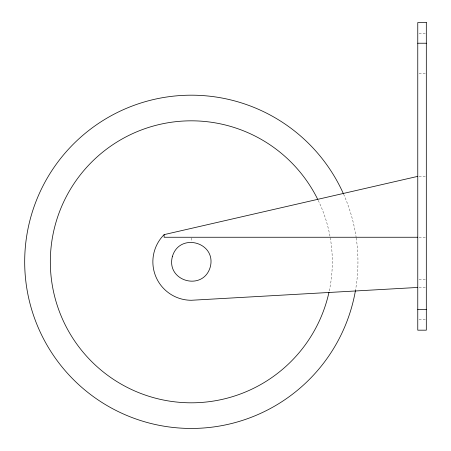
<?xml version="1.0" encoding="UTF-8"?>
<svg xmlns="http://www.w3.org/2000/svg" width="451" height="451" viewBox="0 0 451 451"><rect width="100%" height="100%" fill="white"/><g stroke="black" fill="none" stroke-linecap="round" stroke-linejoin="round"><path stroke-width="0.34" stroke-dasharray="2.25 1.69" d="M419.08 33.233L426.313 33.233M419.08 73.479L426.313 73.479M419.08 176.364L426.313 176.364M419.08 237.254L425.654 237.254M419.08 279.248L426.313 279.248M419.08 287.45L425.654 287.45M419.08 319.5L426.313 319.5M191.32 237.959L191.32 241.46M356.239 237.981A166.633 166.633 0 0 1 355.58 289.824M343.606 194.178A166.633 166.633 0 0 1 356.138 237.288M318.226 200.379A141 141 0 0 1 329.117 291.667"/><path stroke-width="0.68" d="M417.767 237.254L164.13 237.254L164.13 234.627L417.767 176.364M417.767 287.45L191.32 300.27A38.453 38.453 0 0 1 164.13 234.627M417.767 43.228L426.313 43.228M417.767 309.499L426.313 309.499M355.461 290.517A166.633 166.633 0 0 1 111.685 408.189A166.633 166.633 0 0 1 78.057 139.596A166.633 166.633 0 0 1 343.318 193.535M328.971 292.338A141 141 0 0 1 121.809 384.489A141 141 0 0 1 94.394 159.417A141 141 0 0 1 317.622 199.15M172.333 256.732C165.985 281.604 203.367 291.622 210.301 266.902C216.655 242.029 179.272 232.011 172.333 256.732M426.313 22.55L417.767 22.55L417.767 330.177L426.313 330.177L426.313 22.55"/></g></svg>
